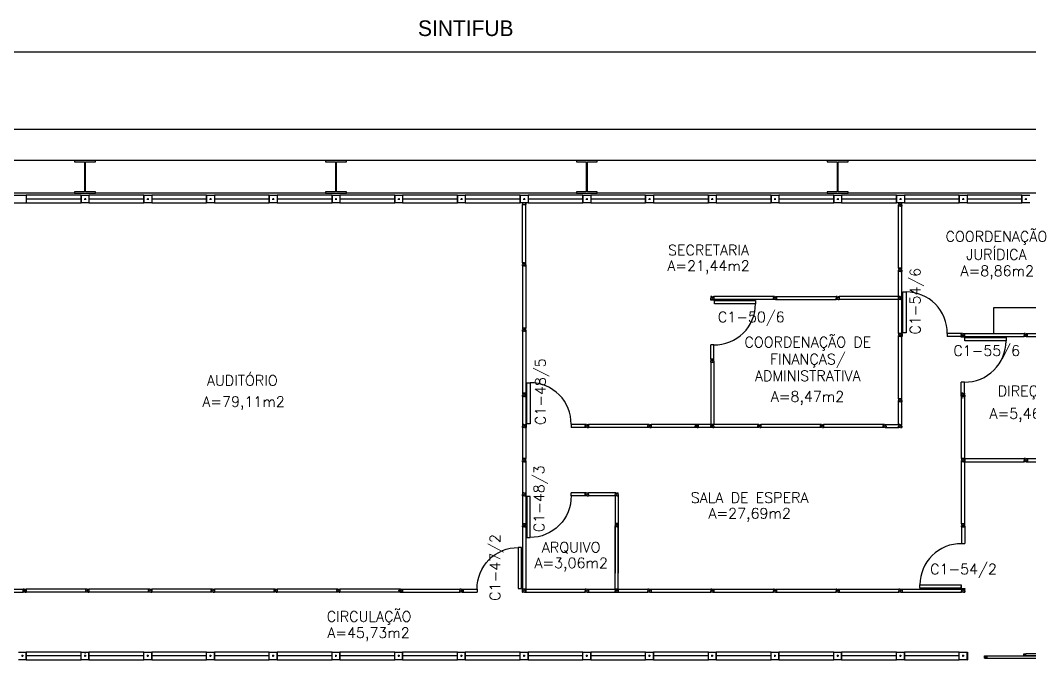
# Model space of a CAD drawing. Header units: centimetres. Extents: x -29 to 78, y -13 to 56.
# Drawn here: x 18.58 to 37.89, y 37.05 to 49.3 of the extents above; entities that cross this region are included whole.
import ezdxf
from ezdxf.enums import TextEntityAlignment as Align

# ---------------------------------------------------------------- set-up
doc = ezdxf.new("R2010")
doc.units = ezdxf.units.CM
doc.header["$LTSCALE"] = 0.01
doc.header["$MEASUREMENT"] = 0
doc.layers.get('0').update_dxf_attribs({"color": 1, "linetype": 'CONTINUOUS'})
for name, color, linetype in [('ALV', 2, 'CONTINUOUS'), ('AREA', 2, 'CONTINUOUS'), ('DIV', 2, 'CONTINUOUS'), ('ENDEREÇO', 2, 'CONTINUOUS'), ('ESQUA', 1, 'CONTINUOUS'), ('ESTRUTURA', 3, 'CONTINUOUS'), ('PORTA', 2, 'CONTINUOUS'), ('TEXTO', 2, 'CONTINUOUS')]:
    doc.layers.add(name, color=color, linetype=linetype)
doc.styles.add('UNB-100', font='simplex.shx', dxfattribs={"height": 0.2})

# ---------------------------------------------------------------- blocks, each defined once
blk = doc.blocks.new('VIGTA')
for p, q in [((0, 0.62), (4.4, 0.62)), ((0, 0), (4.4, 0))]:
    blk.add_line(p, q)
blk = doc.blocks.new('MTT')
at = {"color": 2}
for p, q in [((-0.008, 0.03), (-0.03, 0.03)), ((-0.03, 0.03), (-0.03, 0.006)), ((-0.0205, 0.006), (-0.03, 0.006)), ((-0.0205, -0.006), (-0.0205, 0.006)), ((-0.008, 0.03), (-0.008, 0.02)), ((-0.008, 0.02), (0.008, 0.02)), ((-0.0051, 0), (0.0051, 0)), ((0, -0.0051), (0, 0.0051)), ((0.008, 0.03), (0.03, 0.03)), ((0.008, 0.03), (0.008, 0.02)), ((0.0205, -0.006), (0.0205, 0.006)), ((0.0205, 0.006), (0.03, 0.006)), ((0.03, 0.006), (0.03, 0.03)), ((-0.0205, -0.006), (-0.03, -0.006)), ((-0.03, -0.03), (-0.03, -0.006)), ((-0.008, -0.03), (-0.03, -0.03)), ((-0.008, -0.02), (0.008, -0.02)), ((-0.008, -0.03), (-0.008, -0.02)), ((0.008, -0.03), (0.008, -0.02)), ((0.008, -0.03), (0.03, -0.03)), ((0.0205, -0.006), (0.03, -0.006)), ((0.03, -0.006), (0.03, -0.03))]:
    blk.add_line(p, q, dxfattribs=at)
blk = doc.blocks.new('DIV12')
for p, q in [((-0.0051, 0), (0.0051, 0)), ((0, -0.0051), (0, 0.0051)), ((0.03, 0.03), (1.17, 0.03)), ((0.03, 0.03), (0.03, -0.03)), ((0.03, 0.009), (0.03, 0.027)), ((1.17, 0.03), (1.17, -0.03)), ((1.1949, 0), (1.2051, 0)), ((1.2051, 0), (1.1949, 0)), ((1.2, -0.0051), (1.2, 0.0051)), ((0.03, -0.03), (0.03, -0.009)), ((0.03, -0.009), (0.03, -0.027)), ((0.03, -0.03), (1.17, -0.03))]:
    blk.add_line(p, q)
blk = doc.blocks.new('IMTT125')
for p, q in [((-0.03, -0.083), (-0.03, -0.105)), ((-0.03, -0.083), (-0.02, -0.083)), ((-0.03, -1.22), (-0.03, -0.105)), ((-0.03, -0.105), (0.03, -0.105)), ((-0.02, -0.083), (-0.02, -0.075)), ((0.02, -0.075), (-0.02, -0.075)), ((0, -0.0801), (0, -0.0699)), ((0.02, -0.083), (0.02, -0.075)), ((0.03, -0.083), (0.02, -0.083)), ((0.03, -0.083), (0.03, -0.105)), ((0.03, -1.22), (0.03, -0.105)), ((-0.03, -1.22), (0.03, -1.22)), ((-0.009, -1.22), (-0.027, -1.22)), ((0.0051, -1.25), (-0.0051, -1.25)), ((0, -1.2551), (0, -1.2449)), ((0.03, -1.22), (0.009, -1.22)), ((0.009, -1.22), (0.027, -1.22))]:
    blk.add_line(p, q)
blk = doc.blocks.new('DIV125')
for p, q in [((-0.03, 1.22), (0.03, 1.22)), ((-0.03, 0.03), (-0.03, 1.22)), ((0.0051, 1.25), (-0.0051, 1.25)), ((0, 1.2551), (0, 1.2449)), ((0, 1.2449), (0, 1.2551)), ((0.03, 0.03), (0.03, 1.22)), ((-0.03, 0.03), (0.03, 0.03)), ((-0.009, 0.03), (-0.027, 0.03)), ((0.0051, 0), (-0.0051, 0)), ((0, -0.0051), (0, 0.0051)), ((0.009, 0.03), (0.027, 0.03)), ((0.03, 0.03), (0.009, 0.03))]:
    blk.add_line(p, q)
blk = doc.blocks.new('PE12')
at = {"color": 2}
for p, q in [((0.05, 0.04), (0.05, 0.827)), ((0.05, 0.827), (0.113, 0.827)), ((0.113, 0.827), (0.113, 0.04)), ((-0.005, 0), (0.005, 0)), ((0.005, 0), (-0.005, 0)), ((0, -0.005), (0, 0.005)), ((0.03, 0.03), (0.03, -0.03)), ((0.04, 0.03), (0.03, 0.03)), ((0.04, 0.03), (0.04, -0.03)), ((0.113, 0.04), (0.05, 0.04)), ((1.17, 0.03), (0.9, 0.03)), ((0.9, 0.03), (0.9, -0.03)), ((1.17, 0.03), (1.17, -0.03)), ((1.17, 0.009), (1.17, 0.027)), ((1.205, 0), (1.195, 0)), ((1.2, -0.005), (1.2, 0.005)), ((0.04, -0.03), (0.03, -0.03)), ((1.17, -0.03), (0.9, -0.03)), ((1.17, -0.009), (1.17, -0.027)), ((1.17, -0.03), (1.17, -0.009))]:
    blk.add_line(p, q, dxfattribs=at)
at = {"color": 1}
blk.add_arc((0.113, 0.04), 0.787, 359.2996, 90, dxfattribs=at)
blk = doc.blocks.new('PE125')
at = {"color": 2}
for p, q in [((0, -0.005), (0, 0.005)), ((0, 0.005), (0, -0.005)), ((-0.03, -0.04), (-0.03, -0.03)), ((0.03, -0.03), (-0.03, -0.03)), ((0.03, -0.04), (-0.03, -0.04)), ((-0.006, -0.023), (-0.006, -0.029)), ((-0.005, 0), (0.005, 0)), ((-0.005, -0.023), (-0.005, -0.028)), ((0.005, -0.03), (-0.005, -0.03)), ((-0.004, -0.021), (0.004, -0.021)), ((-0.004, -0.022), (0.004, -0.022)), ((0.004, -0.029), (-0.004, -0.029)), ((0, -0.04), (0, -0.042)), ((0.031, -0.042), (0, -0.042)), ((0.005, -0.023), (0.005, -0.028)), ((0.006, -0.023), (0.006, -0.029)), ((0.035, -0.04), (0.009, -0.04)), ((0.03, -0.04), (0.03, -0.03)), ((0.038, -0.048), (0.038, -0.081)), ((0.04, -0.081), (0.038, -0.081)), ((0.04, -0.045), (0.04, -0.071)), ((0.04, -0.113), (0.04, -0.05)), ((0.04, -0.05), (0.827, -0.05)), ((0.827, -0.113), (0.04, -0.113)), ((0.827, -0.05), (0.827, -0.113)), ((0.03, -0.9), (-0.03, -0.9)), ((-0.03, -1.22), (-0.03, -0.9)), ((0.03, -1.22), (0.03, -0.9)), ((-0.03, -1.22), (-0.009, -1.22)), ((0.03, -1.22), (-0.03, -1.22)), ((-0.009, -1.22), (-0.027, -1.22)), ((-0.006, -1.228), (-0.006, -1.221)), ((0.005, -1.22), (-0.005, -1.22)), ((-0.005, -1.228), (-0.005, -1.222)), ((-0.005, -1.25), (0.005, -1.25)), ((0.004, -1.221), (-0.004, -1.221)), ((-0.004, -1.229), (0.004, -1.229)), ((-0.004, -1.23), (0.004, -1.23)), ((0, -1.255), (0, -1.245)), ((0.005, -1.228), (0.005, -1.222)), ((0.006, -1.228), (0.006, -1.221)), ((0.009, -1.22), (0.027, -1.22))]:
    blk.add_line(p, q, dxfattribs=at)
blk.add_circle((0.035, -0.045), 0.00461, dxfattribs=at)
for centre, radius, start, end in [((-0.004, -0.023), 0.002, 90, 180), ((-0.005, -0.029), 0.001, 180, 270), ((-0.004, -0.023), 0.001, 90, 180), ((-0.004, -0.028), 0.001, 180, 270), ((0.004, -0.023), 0.002, 0, 90), ((0.004, -0.023), 0.001, 360, 90), ((0.004, -0.028), 0.001, 270, 360), ((0.005, -0.029), 0.001, 270, 360), ((-0.005, -1.221), 0.001, 90, 180), ((-0.004, -1.228), 0.002, 180, 270), ((-0.004, -1.222), 0.001, 90, 180), ((-0.004, -1.228), 0.001, 180, 270), ((0.004, -1.222), 0.001, 0, 90), ((0.004, -1.228), 0.002, 270, 0), ((0.004, -1.228), 0.001, 270, 0), ((0.005, -1.221), 0.001, 0, 90)]:
    blk.add_arc(centre, radius, start, end, dxfattribs=at)
at = {"color": 1}
blk.add_arc((0.04, -0.113), 0.787, 269.2996, 0, dxfattribs=at)

msp = doc.modelspace()

# ---------------------------------------------------------------- linework, layer by layer
msp.add_line((-28.383, 47.208), (53.617, 47.208))
at = {"layer": 'ALV'}
for p, q in [((10.142, 45.948), (18.692, 45.948)), ((17.492, 45.798), (18.692, 45.798))]:
    msp.add_line(p, q, dxfattribs=at)
at = {"layer": 'DIV'}
for p, q in [((37.202, 43.798), (38.987, 43.798)), ((37.202, 43.298), (37.202, 43.798)), ((31.787, 42.748), (31.847, 42.748)), ((31.808, 42.748), (31.79, 42.748)), ((31.847, 42.748), (31.826, 42.748)), ((31.826, 42.748), (31.844, 42.748)), ((35.382, 41.558), (35.382, 41.988)), ((35.442, 41.558), (35.442, 41.988)), ((29.387, 41.558), (29.387, 41.498)), ((29.417, 41.523), (29.417, 41.534)), ((30.587, 41.558), (30.587, 41.498)), ((30.617, 41.523), (30.617, 41.534)), ((31.487, 41.558), (31.487, 41.498)), ((31.517, 41.523), (31.517, 41.534)), ((31.787, 41.558), (31.787, 41.498)), ((31.817, 41.523), (31.817, 41.534)), ((32.687, 41.558), (32.687, 41.498)), ((32.717, 41.523), (32.717, 41.534)), ((33.887, 41.558), (33.887, 41.498)), ((33.917, 41.523), (33.917, 41.534)), ((35.087, 41.558), (35.087, 41.498)), ((35.117, 41.523), (35.117, 41.534)), ((35.147, 41.558), (35.385, 41.558)), ((35.415, 41.523), (35.415, 41.534)), ((29.422, 41.528), (29.412, 41.528)), ((29.412, 41.528), (29.422, 41.528)), ((30.612, 41.528), (30.622, 41.528)), ((30.622, 41.528), (30.612, 41.528)), ((31.512, 41.528), (31.522, 41.528)), ((31.522, 41.528), (31.512, 41.528)), ((31.822, 41.528), (31.812, 41.528)), ((31.812, 41.528), (31.822, 41.528)), ((32.712, 41.528), (32.722, 41.528)), ((32.722, 41.528), (32.712, 41.528)), ((33.922, 41.528), (33.912, 41.528)), ((33.912, 41.528), (33.922, 41.528)), ((35.112, 41.528), (35.122, 41.528)), ((35.122, 41.528), (35.112, 41.528)), ((35.147, 41.498), (35.385, 41.498)), ((35.42, 41.528), (35.41, 41.528)), ((35.41, 41.528), (35.42, 41.528)), ((28.187, 40.248), (28.187, 40.188)), ((28.212, 40.218), (28.222, 40.218)), ((28.222, 40.218), (28.212, 40.218)), ((28.217, 40.213), (28.217, 40.224)), ((29.387, 40.188), (29.387, 40.248)), ((29.422, 40.218), (29.412, 40.218)), ((29.412, 40.218), (29.422, 40.218)), ((29.422, 40.218), (29.412, 40.218)), ((29.412, 40.218), (29.422, 40.218)), ((29.417, 40.224), (29.417, 40.213)), ((29.417, 40.224), (29.417, 40.213)), ((29.957, 40.248), (29.447, 40.248)), ((29.447, 40.188), (29.447, 40.248)), ((29.957, 40.188), (29.447, 40.188)), ((29.957, 40.188), (29.957, 39.663)), ((29.992, 40.218), (29.982, 40.218)), ((29.982, 40.218), (29.992, 40.218)), ((29.987, 40.213), (29.987, 40.224)), ((30.017, 40.188), (30.017, 39.663)), ((29.957, 39.663), (30.017, 39.663)), ((29.957, 39.663), (29.957, 39.653)), ((29.957, 39.653), (29.957, 39.593)), ((29.979, 39.653), (29.957, 39.653)), ((29.957, 39.653), (29.957, 39.629)), ((29.957, 39.653), (30.017, 39.653)), ((29.967, 39.629), (29.957, 39.629)), ((29.967, 39.617), (29.957, 39.617)), ((29.957, 39.593), (29.957, 39.617)), ((29.967, 39.617), (29.967, 39.629)), ((29.979, 39.653), (29.979, 39.643)), ((29.979, 39.643), (29.995, 39.643)), ((29.979, 39.603), (29.995, 39.603)), ((29.979, 39.593), (29.979, 39.603)), ((29.982, 39.623), (29.992, 39.623)), ((29.992, 39.623), (29.982, 39.623)), ((29.982, 39.623), (29.992, 39.623)), ((29.982, 39.623), (29.992, 39.623)), ((29.992, 39.623), (29.982, 39.623)), ((29.987, 39.618), (29.987, 39.629)), ((29.987, 39.618), (29.987, 39.629)), ((29.987, 39.618), (29.987, 39.629)), ((29.987, 39.618), (29.987, 39.629)), ((29.987, 39.629), (29.987, 39.618)), ((29.995, 39.653), (30.017, 39.653)), ((29.995, 39.653), (29.995, 39.643)), ((29.995, 39.593), (29.995, 39.603)), ((30.008, 39.617), (30.008, 39.629)), ((30.008, 39.629), (30.017, 39.629)), ((30.008, 39.617), (30.017, 39.617)), ((30.017, 39.663), (30.017, 39.653)), ((30.017, 39.629), (30.017, 39.653)), ((30.017, 39.653), (30.017, 39.593)), ((30.017, 39.632), (30.017, 39.65)), ((30.017, 39.617), (30.017, 39.593)), ((30.017, 39.593), (30.017, 39.614)), ((30.017, 39.614), (30.017, 39.596)), ((29.979, 39.593), (29.957, 39.593)), ((29.957, 39.593), (29.957, 38.708)), ((29.995, 39.593), (30.017, 39.593)), ((30.017, 39.593), (30.017, 38.708)), ((18.654, 38.403), (18.632, 38.403)), ((18.632, 38.379), (18.632, 38.403)), ((18.632, 38.403), (18.632, 38.343)), ((18.654, 38.403), (18.632, 38.403)), ((18.632, 38.379), (18.632, 38.403)), ((18.632, 38.382), (18.632, 38.4)), ((18.642, 38.379), (18.632, 38.379)), ((18.642, 38.379), (18.632, 38.379)), ((18.642, 38.367), (18.632, 38.367)), ((18.632, 38.367), (18.632, 38.343)), ((18.642, 38.367), (18.632, 38.367)), ((18.632, 38.367), (18.632, 38.343)), ((18.632, 38.343), (18.632, 38.364)), ((18.632, 38.364), (18.632, 38.346)), ((18.654, 38.343), (18.632, 38.343)), ((18.654, 38.343), (18.632, 38.343)), ((18.642, 38.367), (18.642, 38.379)), ((18.642, 38.367), (18.642, 38.379)), ((18.654, 38.403), (18.654, 38.393)), ((18.654, 38.403), (18.654, 38.393)), ((18.67, 38.393), (18.654, 38.393)), ((18.67, 38.393), (18.654, 38.393)), ((18.67, 38.353), (18.654, 38.353)), ((18.654, 38.343), (18.654, 38.353)), ((18.67, 38.353), (18.654, 38.353)), ((18.654, 38.343), (18.654, 38.353)), ((18.667, 38.373), (18.657, 38.373)), ((18.657, 38.373), (18.667, 38.373)), ((18.667, 38.373), (18.657, 38.373)), ((18.667, 38.373), (18.657, 38.373)), ((18.667, 38.373), (18.657, 38.373)), ((18.662, 38.368), (18.662, 38.379)), ((18.662, 38.368), (18.662, 38.379)), ((18.662, 38.368), (18.662, 38.379)), ((18.662, 38.368), (18.662, 38.379)), ((18.67, 38.403), (18.692, 38.403)), ((18.67, 38.403), (18.67, 38.393)), ((18.67, 38.403), (18.692, 38.403)), ((18.67, 38.403), (18.67, 38.393)), ((18.67, 38.343), (18.67, 38.353)), ((18.67, 38.343), (18.67, 38.353)), ((18.67, 38.343), (18.692, 38.343)), ((18.67, 38.343), (18.692, 38.343)), ((18.683, 38.379), (18.692, 38.379)), ((18.683, 38.367), (18.683, 38.379)), ((18.683, 38.379), (18.692, 38.379)), ((18.683, 38.367), (18.683, 38.379)), ((18.683, 38.367), (18.692, 38.367)), ((18.683, 38.367), (18.692, 38.367)), ((19.832, 38.403), (18.692, 38.403)), ((18.692, 38.403), (18.692, 38.343)), ((18.692, 38.403), (18.692, 38.379)), ((18.692, 38.403), (18.692, 38.379)), ((18.692, 38.343), (18.692, 38.367)), ((18.692, 38.343), (18.692, 38.367)), ((19.832, 38.343), (18.692, 38.343)), ((19.832, 38.379), (19.832, 38.403)), ((19.854, 38.403), (19.832, 38.403)), ((19.832, 38.403), (19.832, 38.343)), ((19.832, 38.379), (19.832, 38.403)), ((19.854, 38.403), (19.832, 38.403)), ((19.832, 38.382), (19.832, 38.4)), ((19.842, 38.379), (19.832, 38.379)), ((19.842, 38.379), (19.832, 38.379)), ((19.832, 38.367), (19.832, 38.343)), ((19.842, 38.367), (19.832, 38.367)), ((19.832, 38.367), (19.832, 38.343)), ((19.842, 38.367), (19.832, 38.367)), ((19.832, 38.364), (19.832, 38.346)), ((19.832, 38.343), (19.832, 38.364)), ((19.854, 38.343), (19.832, 38.343)), ((19.854, 38.343), (19.832, 38.343)), ((19.842, 38.367), (19.842, 38.379)), ((19.842, 38.367), (19.842, 38.379)), ((19.854, 38.403), (19.854, 38.393)), ((19.854, 38.403), (19.854, 38.393)), ((19.87, 38.393), (19.854, 38.393)), ((19.87, 38.393), (19.854, 38.393)), ((19.854, 38.343), (19.854, 38.353)), ((19.87, 38.353), (19.854, 38.353)), ((19.854, 38.343), (19.854, 38.353)), ((19.87, 38.353), (19.854, 38.353)), ((19.867, 38.373), (19.857, 38.373)), ((19.867, 38.373), (19.857, 38.373)), ((19.867, 38.373), (19.857, 38.373)), ((19.857, 38.373), (19.867, 38.373)), ((19.867, 38.373), (19.857, 38.373)), ((19.862, 38.368), (19.862, 38.379)), ((19.862, 38.368), (19.862, 38.379)), ((19.862, 38.368), (19.862, 38.379)), ((19.862, 38.368), (19.862, 38.379)), ((19.87, 38.403), (19.87, 38.393)), ((19.87, 38.403), (19.892, 38.403)), ((19.87, 38.403), (19.87, 38.393)), ((19.87, 38.403), (19.892, 38.403)), ((19.87, 38.343), (19.87, 38.353)), ((19.87, 38.343), (19.87, 38.353)), ((19.87, 38.343), (19.892, 38.343)), ((19.87, 38.343), (19.892, 38.343)), ((19.883, 38.367), (19.883, 38.379)), ((19.883, 38.379), (19.892, 38.379)), ((19.883, 38.367), (19.883, 38.379)), ((19.883, 38.379), (19.892, 38.379)), ((19.883, 38.367), (19.892, 38.367)), ((19.883, 38.367), (19.892, 38.367)), ((21.032, 38.403), (19.892, 38.403)), ((19.892, 38.403), (19.892, 38.343)), ((19.892, 38.403), (19.892, 38.379)), ((19.892, 38.403), (19.892, 38.379)), ((19.892, 38.403), (19.892, 38.343)), ((19.892, 38.343), (19.892, 38.367)), ((19.892, 38.343), (19.892, 38.367)), ((21.032, 38.343), (19.892, 38.343)), ((21.054, 38.403), (21.032, 38.403)), ((21.032, 38.379), (21.032, 38.403)), ((21.032, 38.403), (21.032, 38.343)), ((21.054, 38.403), (21.032, 38.403)), ((21.032, 38.379), (21.032, 38.403)), ((21.032, 38.382), (21.032, 38.4)), ((21.042, 38.379), (21.032, 38.379)), ((21.042, 38.379), (21.032, 38.379)), ((21.042, 38.367), (21.032, 38.367)), ((21.032, 38.367), (21.032, 38.343)), ((21.042, 38.367), (21.032, 38.367)), ((21.032, 38.367), (21.032, 38.343)), ((21.032, 38.343), (21.032, 38.364)), ((21.032, 38.364), (21.032, 38.346)), ((21.054, 38.343), (21.032, 38.343)), ((21.054, 38.343), (21.032, 38.343)), ((21.042, 38.367), (21.042, 38.379)), ((21.042, 38.367), (21.042, 38.379)), ((21.054, 38.403), (21.054, 38.393)), ((21.054, 38.403), (21.054, 38.393)), ((21.07, 38.393), (21.054, 38.393)), ((21.07, 38.393), (21.054, 38.393)), ((21.07, 38.353), (21.054, 38.353)), ((21.054, 38.343), (21.054, 38.353)), ((21.07, 38.353), (21.054, 38.353)), ((21.054, 38.343), (21.054, 38.353)), ((21.067, 38.373), (21.057, 38.373)), ((21.057, 38.373), (21.067, 38.373)), ((21.067, 38.373), (21.057, 38.373)), ((21.067, 38.373), (21.057, 38.373)), ((21.067, 38.373), (21.057, 38.373)), ((21.062, 38.368), (21.062, 38.379)), ((21.062, 38.368), (21.062, 38.379)), ((21.062, 38.368), (21.062, 38.379)), ((21.062, 38.368), (21.062, 38.379)), ((21.07, 38.403), (21.092, 38.403)), ((21.07, 38.403), (21.07, 38.393)), ((21.07, 38.403), (21.092, 38.403)), ((21.07, 38.403), (21.07, 38.393)), ((21.07, 38.343), (21.07, 38.353)), ((21.07, 38.343), (21.07, 38.353)), ((21.07, 38.343), (21.092, 38.343)), ((21.07, 38.343), (21.092, 38.343)), ((21.083, 38.379), (21.092, 38.379)), ((21.083, 38.367), (21.083, 38.379)), ((21.083, 38.379), (21.092, 38.379)), ((21.083, 38.367), (21.083, 38.379)), ((21.083, 38.367), (21.092, 38.367)), ((21.083, 38.367), (21.092, 38.367)), ((22.232, 38.403), (21.092, 38.403)), ((21.092, 38.403), (21.092, 38.343)), ((21.092, 38.403), (21.092, 38.379)), ((21.092, 38.403), (21.092, 38.379)), ((21.092, 38.343), (21.092, 38.367)), ((21.092, 38.343), (21.092, 38.367)), ((22.232, 38.343), (21.092, 38.343)), ((22.232, 38.403), (22.232, 38.343)), ((22.254, 38.403), (22.232, 38.403)), ((22.232, 38.379), (22.232, 38.403)), ((22.232, 38.382), (22.232, 38.4)), ((22.242, 38.379), (22.232, 38.379)), ((22.242, 38.367), (22.232, 38.367)), ((22.232, 38.367), (22.232, 38.343)), ((22.232, 38.343), (22.232, 38.364)), ((22.232, 38.364), (22.232, 38.346)), ((22.254, 38.343), (22.232, 38.343)), ((22.242, 38.367), (22.242, 38.379)), ((22.254, 38.403), (22.254, 38.393)), ((22.27, 38.393), (22.254, 38.393)), ((22.27, 38.353), (22.254, 38.353)), ((22.254, 38.343), (22.254, 38.353)), ((22.267, 38.373), (22.257, 38.373)), ((22.267, 38.373), (22.257, 38.373)), ((22.267, 38.373), (22.257, 38.373)), ((22.257, 38.373), (22.267, 38.373)), ((22.262, 38.368), (22.262, 38.379)), ((22.262, 38.368), (22.262, 38.379)), ((22.262, 38.368), (22.262, 38.379)), ((22.27, 38.403), (22.292, 38.403)), ((22.27, 38.403), (22.27, 38.393)), ((22.27, 38.343), (22.27, 38.353)), ((22.27, 38.343), (22.292, 38.343)), ((22.283, 38.379), (22.292, 38.379)), ((22.283, 38.367), (22.283, 38.379)), ((22.283, 38.367), (22.292, 38.367)), ((22.292, 38.403), (22.292, 38.379)), ((23.432, 38.403), (22.292, 38.403)), ((22.292, 38.403), (22.292, 38.343)), ((22.292, 38.343), (22.292, 38.367)), ((23.432, 38.343), (22.292, 38.343)), ((23.454, 38.403), (23.432, 38.403)), ((23.432, 38.379), (23.432, 38.403)), ((23.432, 38.403), (23.432, 38.343)), ((23.432, 38.382), (23.432, 38.4)), ((23.442, 38.379), (23.432, 38.379)), ((23.442, 38.367), (23.432, 38.367)), ((23.432, 38.367), (23.432, 38.343)), ((23.432, 38.343), (23.432, 38.364)), ((23.432, 38.364), (23.432, 38.346)), ((23.454, 38.343), (23.432, 38.343)), ((23.442, 38.367), (23.442, 38.379)), ((23.454, 38.403), (23.454, 38.393)), ((23.47, 38.393), (23.454, 38.393)), ((23.47, 38.353), (23.454, 38.353)), ((23.454, 38.343), (23.454, 38.353)), ((23.467, 38.373), (23.457, 38.373)), ((23.457, 38.373), (23.467, 38.373)), ((23.467, 38.373), (23.457, 38.373)), ((23.467, 38.373), (23.457, 38.373)), ((23.462, 38.368), (23.462, 38.379)), ((23.462, 38.368), (23.462, 38.379)), ((23.462, 38.368), (23.462, 38.379)), ((23.47, 38.403), (23.492, 38.403)), ((23.47, 38.403), (23.47, 38.393)), ((23.47, 38.343), (23.47, 38.353)), ((23.47, 38.343), (23.492, 38.343)), ((23.483, 38.379), (23.492, 38.379)), ((23.483, 38.367), (23.483, 38.379)), ((23.483, 38.367), (23.492, 38.367)), ((24.632, 38.403), (23.492, 38.403)), ((23.492, 38.403), (23.492, 38.343)), ((23.492, 38.403), (23.492, 38.379)), ((23.492, 38.343), (23.492, 38.367)), ((24.632, 38.343), (23.492, 38.343)), ((24.632, 38.403), (24.632, 38.343)), ((24.654, 38.403), (24.632, 38.403)), ((24.632, 38.379), (24.632, 38.403)), ((24.632, 38.382), (24.632, 38.4)), ((24.642, 38.379), (24.632, 38.379)), ((24.642, 38.367), (24.632, 38.367)), ((24.632, 38.367), (24.632, 38.343)), ((24.632, 38.343), (24.632, 38.364)), ((24.632, 38.364), (24.632, 38.346)), ((24.654, 38.343), (24.632, 38.343)), ((24.642, 38.367), (24.642, 38.379)), ((24.654, 38.403), (24.654, 38.393)), ((24.67, 38.393), (24.654, 38.393)), ((24.67, 38.353), (24.654, 38.353)), ((24.654, 38.343), (24.654, 38.353)), ((24.667, 38.373), (24.657, 38.373)), ((24.667, 38.373), (24.657, 38.373)), ((24.667, 38.373), (24.657, 38.373)), ((24.657, 38.373), (24.667, 38.373)), ((24.662, 38.368), (24.662, 38.379)), ((24.662, 38.368), (24.662, 38.379)), ((24.662, 38.368), (24.662, 38.379)), ((24.67, 38.403), (24.692, 38.403)), ((24.67, 38.403), (24.67, 38.393)), ((24.67, 38.343), (24.67, 38.353)), ((24.67, 38.343), (24.692, 38.343)), ((24.683, 38.379), (24.692, 38.379)), ((24.683, 38.367), (24.683, 38.379)), ((24.683, 38.367), (24.692, 38.367)), ((24.692, 38.403), (24.692, 38.379)), ((25.832, 38.403), (24.692, 38.403)), ((24.692, 38.403), (24.692, 38.343)), ((24.692, 38.343), (24.692, 38.367)), ((25.832, 38.343), (24.692, 38.343)), ((25.854, 38.403), (25.832, 38.403)), ((25.832, 38.379), (25.832, 38.403)), ((25.832, 38.403), (25.832, 38.343)), ((25.832, 38.382), (25.832, 38.4)), ((25.842, 38.379), (25.832, 38.379)), ((25.842, 38.367), (25.832, 38.367)), ((25.832, 38.367), (25.832, 38.343)), ((25.832, 38.343), (25.832, 38.364)), ((25.832, 38.364), (25.832, 38.346)), ((25.854, 38.343), (25.832, 38.343)), ((25.842, 38.367), (25.842, 38.379)), ((25.854, 38.403), (25.854, 38.393)), ((25.87, 38.393), (25.854, 38.393)), ((25.87, 38.353), (25.854, 38.353)), ((25.854, 38.343), (25.854, 38.353)), ((25.867, 38.373), (25.857, 38.373)), ((25.867, 38.373), (25.857, 38.373)), ((25.862, 38.368), (25.862, 38.379)), ((25.862, 38.368), (25.862, 38.379)), ((25.87, 38.403), (25.892, 38.403)), ((25.87, 38.403), (25.87, 38.393)), ((25.87, 38.343), (25.87, 38.353)), ((25.87, 38.343), (25.892, 38.343)), ((25.883, 38.379), (25.892, 38.379)), ((25.883, 38.367), (25.883, 38.379)), ((25.883, 38.367), (25.892, 38.367)), ((25.892, 38.403), (25.892, 38.343)), ((25.892, 38.403), (25.892, 38.379)), ((25.892, 38.382), (25.892, 38.4)), ((25.892, 38.343), (25.892, 38.367)), ((25.892, 38.343), (25.892, 38.364)), ((25.892, 38.364), (25.892, 38.346)), ((27.01, 38.403), (26.988, 38.403)), ((26.988, 38.379), (26.988, 38.403)), ((26.988, 38.403), (26.988, 38.343)), ((26.988, 38.382), (26.988, 38.4)), ((26.997, 38.379), (26.988, 38.379)), ((26.997, 38.367), (26.988, 38.367)), ((26.988, 38.367), (26.988, 38.343)), ((26.988, 38.343), (26.988, 38.364)), ((26.988, 38.364), (26.988, 38.346)), ((27.01, 38.343), (26.988, 38.343)), ((26.997, 38.367), (26.997, 38.379)), ((27.01, 38.403), (27.01, 38.393)), ((27.026, 38.393), (27.01, 38.393)), ((27.026, 38.353), (27.01, 38.353)), ((27.01, 38.343), (27.01, 38.353)), ((27.023, 38.373), (27.013, 38.373)), ((27.023, 38.373), (27.013, 38.373)), ((27.018, 38.368), (27.018, 38.379)), ((27.018, 38.368), (27.018, 38.379)), ((27.026, 38.403), (27.048, 38.403)), ((27.026, 38.403), (27.026, 38.393)), ((27.026, 38.343), (27.026, 38.353)), ((27.026, 38.343), (27.048, 38.343)), ((27.038, 38.379), (27.048, 38.379)), ((27.038, 38.367), (27.038, 38.379)), ((27.038, 38.367), (27.048, 38.367)), ((27.048, 38.403), (27.048, 38.343)), ((27.048, 38.403), (27.048, 38.379)), ((27.048, 38.382), (27.048, 38.4)), ((27.048, 38.343), (27.048, 38.367)), ((27.048, 38.343), (27.048, 38.364)), ((27.048, 38.364), (27.048, 38.346)), ((28.209, 38.403), (28.187, 38.403)), ((28.187, 38.403), (28.187, 38.379)), ((28.187, 38.403), (28.187, 38.343)), ((28.197, 38.379), (28.187, 38.379)), ((28.197, 38.367), (28.187, 38.367)), ((28.187, 38.343), (28.187, 38.367)), ((28.209, 38.343), (28.187, 38.343)), ((28.197, 38.367), (28.197, 38.379)), ((28.209, 38.403), (28.209, 38.393)), ((28.209, 38.393), (28.225, 38.393)), ((28.209, 38.353), (28.225, 38.353)), ((28.209, 38.343), (28.209, 38.353)), ((28.212, 38.373), (28.222, 38.373)), ((28.212, 38.373), (28.222, 38.373)), ((28.212, 38.373), (28.222, 38.373)), ((28.222, 38.373), (28.212, 38.373)), ((28.217, 38.368), (28.217, 38.379)), ((28.217, 38.368), (28.217, 38.379)), ((28.217, 38.368), (28.217, 38.379)), ((28.225, 38.403), (28.247, 38.403)), ((28.225, 38.403), (28.225, 38.393)), ((28.225, 38.343), (28.225, 38.353)), ((28.225, 38.343), (28.247, 38.343)), ((28.238, 38.367), (28.238, 38.379)), ((28.238, 38.379), (28.247, 38.379)), ((28.238, 38.367), (28.247, 38.367)), ((28.247, 38.403), (29.387, 38.403)), ((28.247, 38.403), (28.247, 38.343)), ((28.247, 38.379), (28.247, 38.403)), ((28.247, 38.382), (28.247, 38.4)), ((28.247, 38.367), (28.247, 38.343)), ((28.247, 38.343), (28.247, 38.364)), ((28.247, 38.364), (28.247, 38.346)), ((28.247, 38.343), (29.387, 38.343)), ((29.387, 38.403), (29.387, 38.343)), ((29.409, 38.403), (29.387, 38.403)), ((29.387, 38.403), (29.387, 38.379)), ((29.397, 38.379), (29.387, 38.379)), ((29.397, 38.367), (29.387, 38.367)), ((29.387, 38.343), (29.387, 38.367)), ((29.409, 38.343), (29.387, 38.343)), ((29.397, 38.367), (29.397, 38.379)), ((29.409, 38.403), (29.409, 38.393)), ((29.409, 38.393), (29.425, 38.393)), ((29.409, 38.353), (29.425, 38.353)), ((29.409, 38.343), (29.409, 38.353)), ((29.412, 38.373), (29.422, 38.373)), ((29.422, 38.373), (29.412, 38.373)), ((29.412, 38.373), (29.422, 38.373)), ((29.412, 38.373), (29.422, 38.373)), ((29.417, 38.368), (29.417, 38.379)), ((29.417, 38.368), (29.417, 38.379)), ((29.417, 38.368), (29.417, 38.379)), ((29.425, 38.403), (29.447, 38.403)), ((29.425, 38.403), (29.425, 38.393)), ((29.425, 38.343), (29.425, 38.353)), ((29.425, 38.343), (29.447, 38.343)), ((29.438, 38.367), (29.438, 38.379)), ((29.438, 38.379), (29.447, 38.379)), ((29.438, 38.367), (29.447, 38.367)), ((29.447, 38.403), (30.587, 38.403)), ((29.447, 38.403), (29.447, 38.343)), ((29.447, 38.379), (29.447, 38.403)), ((29.447, 38.382), (29.447, 38.4)), ((29.447, 38.367), (29.447, 38.343)), ((29.447, 38.343), (29.447, 38.364)), ((29.447, 38.364), (29.447, 38.346)), ((29.447, 38.343), (30.587, 38.343)), ((29.957, 38.403), (30.017, 38.403)), ((29.957, 38.403), (29.957, 38.379)), ((29.979, 38.403), (29.957, 38.403)), ((29.957, 38.403), (29.957, 38.343)), ((29.967, 38.379), (29.957, 38.379)), ((29.957, 38.343), (29.957, 38.367)), ((29.967, 38.367), (29.957, 38.367)), ((29.979, 38.343), (29.957, 38.343)), ((29.967, 38.367), (29.967, 38.379)), ((29.979, 38.403), (29.979, 38.393)), ((29.979, 38.393), (29.995, 38.393)), ((29.979, 38.343), (29.979, 38.353)), ((29.979, 38.353), (29.995, 38.353)), ((29.992, 38.373), (29.982, 38.373)), ((29.982, 38.373), (29.992, 38.373)), ((29.982, 38.373), (29.992, 38.373)), ((29.992, 38.373), (29.982, 38.373)), ((29.982, 38.373), (29.992, 38.373)), ((29.987, 38.379), (29.987, 38.368)), ((29.987, 38.368), (29.987, 38.379)), ((29.987, 38.368), (29.987, 38.379)), ((29.987, 38.368), (29.987, 38.379)), ((29.987, 38.368), (29.987, 38.379)), ((29.995, 38.403), (29.995, 38.393)), ((29.995, 38.403), (30.017, 38.403)), ((29.995, 38.343), (29.995, 38.353)), ((29.995, 38.343), (30.017, 38.343)), ((30.008, 38.379), (30.017, 38.379)), ((30.008, 38.367), (30.008, 38.379)), ((30.008, 38.367), (30.017, 38.367)), ((30.017, 38.403), (30.017, 38.343)), ((30.017, 38.379), (30.017, 38.403)), ((30.017, 38.382), (30.017, 38.4)), ((30.017, 38.367), (30.017, 38.343)), ((30.017, 38.364), (30.017, 38.346)), ((30.017, 38.343), (30.017, 38.364)), ((30.609, 38.403), (30.587, 38.403)), ((30.587, 38.403), (30.587, 38.379)), ((30.587, 38.403), (30.587, 38.343)), ((30.597, 38.379), (30.587, 38.379)), ((30.597, 38.367), (30.587, 38.367)), ((30.587, 38.343), (30.587, 38.367)), ((30.609, 38.343), (30.587, 38.343)), ((30.597, 38.367), (30.597, 38.379)), ((30.609, 38.403), (30.609, 38.393)), ((30.609, 38.393), (30.625, 38.393)), ((30.609, 38.353), (30.625, 38.353)), ((30.609, 38.343), (30.609, 38.353)), ((30.612, 38.373), (30.622, 38.373)), ((30.612, 38.373), (30.622, 38.373)), ((30.612, 38.373), (30.622, 38.373)), ((30.622, 38.373), (30.612, 38.373)), ((30.617, 38.368), (30.617, 38.379)), ((30.617, 38.368), (30.617, 38.379)), ((30.617, 38.368), (30.617, 38.379)), ((30.625, 38.403), (30.647, 38.403)), ((30.625, 38.403), (30.625, 38.393)), ((30.625, 38.343), (30.625, 38.353)), ((30.625, 38.343), (30.647, 38.343)), ((30.638, 38.367), (30.638, 38.379)), ((30.638, 38.379), (30.647, 38.379)), ((30.638, 38.367), (30.647, 38.367)), ((30.647, 38.403), (31.787, 38.403)), ((30.647, 38.403), (30.647, 38.343)), ((30.647, 38.379), (30.647, 38.403)), ((30.647, 38.382), (30.647, 38.4)), ((30.647, 38.367), (30.647, 38.343)), ((30.647, 38.343), (30.647, 38.364)), ((30.647, 38.364), (30.647, 38.346)), ((30.647, 38.343), (31.787, 38.343)), ((31.787, 38.403), (31.787, 38.343)), ((31.809, 38.403), (31.787, 38.403)), ((31.787, 38.403), (31.787, 38.379)), ((31.787, 38.403), (31.847, 38.403)), ((31.797, 38.379), (31.787, 38.379)), ((31.797, 38.367), (31.787, 38.367)), ((31.787, 38.343), (31.787, 38.367)), ((31.809, 38.343), (31.787, 38.343)), ((31.797, 38.367), (31.797, 38.379)), ((31.809, 38.403), (31.809, 38.393)), ((31.809, 38.393), (31.825, 38.393)), ((31.809, 38.353), (31.825, 38.353)), ((31.809, 38.343), (31.809, 38.353)), ((31.812, 38.373), (31.822, 38.373)), ((31.822, 38.373), (31.812, 38.373)), ((31.812, 38.373), (31.822, 38.373)), ((31.812, 38.373), (31.822, 38.373)), ((31.822, 38.373), (31.812, 38.373)), ((31.817, 38.368), (31.817, 38.379)), ((31.817, 38.368), (31.817, 38.379)), ((31.817, 38.368), (31.817, 38.379)), ((31.817, 38.368), (31.817, 38.379)), ((31.817, 38.379), (31.817, 38.368)), ((31.825, 38.403), (31.847, 38.403)), ((31.825, 38.403), (31.825, 38.393)), ((31.825, 38.343), (31.825, 38.353)), ((31.825, 38.343), (31.847, 38.343)), ((31.838, 38.367), (31.838, 38.379)), ((31.838, 38.379), (31.847, 38.379)), ((31.838, 38.367), (31.847, 38.367)), ((31.847, 38.379), (31.847, 38.403)), ((31.847, 38.403), (32.987, 38.403)), ((31.847, 38.403), (31.847, 38.343)), ((31.847, 38.382), (31.847, 38.4)), ((31.847, 38.367), (31.847, 38.343)), ((31.847, 38.343), (31.847, 38.364)), ((31.847, 38.364), (31.847, 38.346)), ((31.847, 38.343), (32.987, 38.343)), ((32.987, 38.403), (32.987, 38.343)), ((33.012, 38.373), (33.022, 38.373)), ((33.022, 38.373), (33.012, 38.373)), ((33.012, 38.373), (33.022, 38.373)), ((33.017, 38.368), (33.017, 38.379)), ((33.017, 38.368), (33.017, 38.379)), ((33.047, 38.403), (33.047, 38.343)), ((33.047, 38.382), (33.047, 38.4)), ((33.047, 38.343), (33.047, 38.364)), ((33.047, 38.364), (33.047, 38.346))]:
    msp.add_line(p, q, dxfattribs=at)
at = {"layer": 'ESQUA'}
for p, q in [((19.742, 45.948), (18.692, 45.948)), ((18.692, 45.948), (18.692, 45.798)), ((19.742, 45.873), (18.692, 45.873)), ((18.692, 45.798), (19.742, 45.798)), ((19.742, 45.798), (19.742, 45.948)), ((19.742, 45.948), (19.892, 45.948)), ((19.742, 45.948), (19.742, 45.798)), ((19.892, 45.798), (19.742, 45.798)), ((19.799, 45.873), (19.836, 45.873)), ((19.817, 45.892), (19.817, 45.855)), ((20.942, 45.948), (19.892, 45.948)), ((19.892, 45.948), (19.892, 45.798)), ((19.892, 45.948), (19.892, 45.798)), ((20.942, 45.873), (19.892, 45.873)), ((19.892, 45.798), (20.942, 45.798)), ((20.942, 45.798), (20.942, 45.948)), ((20.942, 45.948), (21.092, 45.948)), ((20.942, 45.948), (20.942, 45.798)), ((21.092, 45.798), (20.942, 45.798)), ((20.999, 45.873), (21.036, 45.873)), ((21.017, 45.892), (21.017, 45.855)), ((21.092, 45.948), (21.092, 45.798)), ((22.142, 45.948), (21.092, 45.948)), ((21.092, 45.948), (21.092, 45.798)), ((22.142, 45.873), (21.092, 45.873)), ((21.092, 45.798), (22.142, 45.798)), ((22.142, 45.948), (22.292, 45.948)), ((22.142, 45.948), (22.142, 45.798)), ((22.142, 45.798), (22.142, 45.948)), ((22.292, 45.798), (22.142, 45.798)), ((22.199, 45.873), (22.236, 45.873)), ((22.217, 45.892), (22.217, 45.855)), ((23.342, 45.948), (22.292, 45.948)), ((22.292, 45.948), (22.292, 45.798)), ((22.292, 45.948), (22.292, 45.798)), ((23.342, 45.873), (22.292, 45.873)), ((22.292, 45.798), (23.342, 45.798)), ((23.342, 45.798), (23.342, 45.948)), ((23.342, 45.948), (23.492, 45.948)), ((23.342, 45.948), (23.342, 45.798)), ((23.492, 45.798), (23.342, 45.798)), ((23.399, 45.873), (23.436, 45.873)), ((23.417, 45.892), (23.417, 45.855)), ((23.492, 45.948), (23.492, 45.798)), ((24.542, 45.948), (23.492, 45.948)), ((23.492, 45.948), (23.492, 45.798)), ((24.542, 45.873), (23.492, 45.873)), ((23.492, 45.798), (24.542, 45.798)), ((24.542, 45.948), (24.692, 45.948)), ((24.542, 45.948), (24.542, 45.798)), ((24.542, 45.798), (24.542, 45.948)), ((24.692, 45.798), (24.542, 45.798)), ((24.599, 45.873), (24.636, 45.873)), ((24.617, 45.892), (24.617, 45.855)), ((25.742, 45.948), (24.692, 45.948)), ((24.692, 45.948), (24.692, 45.798)), ((24.692, 45.948), (24.692, 45.798)), ((25.742, 45.873), (24.692, 45.873)), ((24.692, 45.798), (25.742, 45.798)), ((25.742, 45.798), (25.742, 45.948)), ((25.742, 45.948), (25.892, 45.948)), ((25.742, 45.948), (25.742, 45.798)), ((25.892, 45.798), (25.742, 45.798)), ((25.799, 45.873), (25.836, 45.873)), ((25.817, 45.892), (25.817, 45.855)), ((25.892, 45.948), (25.892, 45.798)), ((26.942, 45.948), (25.892, 45.948)), ((25.892, 45.948), (25.892, 45.798)), ((26.942, 45.873), (25.892, 45.873)), ((25.892, 45.798), (26.942, 45.798)), ((26.942, 45.948), (27.092, 45.948)), ((26.942, 45.948), (26.942, 45.798)), ((26.942, 45.798), (26.942, 45.948)), ((27.092, 45.798), (26.942, 45.798)), ((26.999, 45.873), (27.036, 45.873)), ((27.017, 45.892), (27.017, 45.855)), ((27.092, 45.948), (27.092, 45.798)), ((28.142, 45.948), (27.092, 45.948)), ((27.092, 45.948), (27.092, 45.798)), ((28.142, 45.873), (27.092, 45.873)), ((27.092, 45.798), (28.142, 45.798)), ((28.142, 45.798), (28.142, 45.948)), ((28.142, 45.948), (28.292, 45.948)), ((28.142, 45.948), (28.142, 45.798)), ((28.292, 45.798), (28.142, 45.798)), ((28.199, 45.873), (28.236, 45.873)), ((28.217, 45.892), (28.217, 45.855)), ((29.342, 45.948), (28.292, 45.948)), ((28.292, 45.948), (28.292, 45.798)), ((28.292, 45.948), (28.292, 45.798)), ((29.342, 45.873), (28.292, 45.873)), ((28.292, 45.798), (29.342, 45.798)), ((29.342, 45.798), (29.342, 45.948)), ((29.342, 45.948), (29.492, 45.948)), ((29.342, 45.948), (29.342, 45.798)), ((29.492, 45.798), (29.342, 45.798)), ((29.399, 45.873), (29.436, 45.873)), ((29.417, 45.892), (29.417, 45.855)), ((29.492, 45.948), (29.492, 45.798)), ((30.542, 45.948), (29.492, 45.948)), ((29.492, 45.948), (29.492, 45.798)), ((30.542, 45.873), (29.492, 45.873)), ((29.492, 45.798), (30.542, 45.798)), ((30.542, 45.798), (30.542, 45.948)), ((30.542, 45.948), (30.692, 45.948)), ((30.542, 45.948), (30.542, 45.798)), ((30.692, 45.798), (30.542, 45.798)), ((30.599, 45.873), (30.636, 45.873)), ((30.617, 45.892), (30.617, 45.855)), ((31.742, 45.948), (30.692, 45.948)), ((30.692, 45.948), (30.692, 45.798)), ((30.692, 45.948), (30.692, 45.798)), ((31.742, 45.873), (30.692, 45.873)), ((30.692, 45.798), (31.742, 45.798)), ((31.742, 45.798), (31.742, 45.948)), ((31.742, 45.948), (31.892, 45.948)), ((31.742, 45.948), (31.742, 45.798)), ((31.892, 45.798), (31.742, 45.798)), ((31.799, 45.873), (31.836, 45.873)), ((31.817, 45.892), (31.817, 45.855)), ((31.892, 45.948), (31.892, 45.798)), ((32.942, 45.948), (31.892, 45.948)), ((31.892, 45.948), (31.892, 45.798)), ((32.942, 45.873), (31.892, 45.873)), ((31.892, 45.798), (32.942, 45.798)), ((32.942, 45.798), (32.942, 45.948)), ((32.942, 45.948), (33.092, 45.948)), ((32.942, 45.948), (32.942, 45.798)), ((33.092, 45.798), (32.942, 45.798)), ((32.999, 45.873), (33.036, 45.873)), ((33.017, 45.892), (33.017, 45.855)), ((33.092, 45.948), (33.092, 45.798)), ((34.142, 45.948), (33.092, 45.948)), ((33.092, 45.948), (33.092, 45.798)), ((34.142, 45.873), (33.092, 45.873)), ((33.092, 45.798), (34.142, 45.798)), ((34.142, 45.948), (34.292, 45.948)), ((34.142, 45.948), (34.142, 45.798)), ((34.142, 45.798), (34.142, 45.948)), ((34.292, 45.798), (34.142, 45.798)), ((34.199, 45.873), (34.236, 45.873)), ((34.217, 45.892), (34.217, 45.855)), ((35.342, 45.948), (34.292, 45.948)), ((34.292, 45.948), (34.292, 45.798)), ((34.292, 45.948), (34.292, 45.798)), ((35.342, 45.873), (34.292, 45.873)), ((34.292, 45.798), (35.342, 45.798)), ((35.342, 45.798), (35.342, 45.948)), ((35.342, 45.948), (35.492, 45.948)), ((35.342, 45.948), (35.342, 45.798)), ((35.492, 45.798), (35.342, 45.798)), ((35.399, 45.873), (35.436, 45.873)), ((35.417, 45.892), (35.417, 45.855)), ((36.542, 45.948), (35.492, 45.948)), ((35.492, 45.948), (35.492, 45.798)), ((35.492, 45.948), (35.492, 45.798)), ((36.542, 45.873), (35.492, 45.873)), ((35.492, 45.798), (36.542, 45.798)), ((36.542, 45.798), (36.542, 45.948)), ((36.542, 45.948), (36.692, 45.948)), ((36.542, 45.948), (36.542, 45.798)), ((36.692, 45.798), (36.542, 45.798)), ((36.599, 45.873), (36.636, 45.873)), ((36.617, 45.892), (36.617, 45.855)), ((37.742, 45.948), (36.692, 45.948)), ((36.692, 45.948), (36.692, 45.798)), ((36.692, 45.948), (36.692, 45.798)), ((37.742, 45.873), (36.692, 45.873)), ((36.692, 45.798), (37.742, 45.798)), ((37.742, 45.798), (37.742, 45.948)), ((37.742, 45.948), (37.892, 45.948)), ((37.742, 45.948), (37.742, 45.798)), ((37.892, 45.798), (37.742, 45.798)), ((37.799, 45.873), (37.836, 45.873)), ((37.817, 45.892), (37.817, 45.855)), ((18.542, 37.198), (18.692, 37.198)), ((18.636, 37.123), (18.599, 37.123)), ((18.617, 37.105), (18.617, 37.142)), ((18.692, 37.048), (18.692, 37.198)), ((19.742, 37.198), (18.692, 37.198)), ((18.692, 37.198), (18.692, 37.048)), ((19.742, 37.123), (18.692, 37.123)), ((19.742, 37.198), (19.892, 37.198)), ((19.742, 37.048), (19.742, 37.198)), ((19.742, 37.048), (19.742, 37.198)), ((19.836, 37.123), (19.799, 37.123)), ((19.812, 37.181), (19.823, 37.181)), ((19.817, 37.186), (19.817, 37.176)), ((19.817, 37.176), (19.817, 37.186)), ((19.817, 37.105), (19.817, 37.142)), ((20.942, 37.198), (19.892, 37.198)), ((19.892, 37.198), (19.892, 37.048)), ((19.892, 37.048), (19.892, 37.198)), ((20.942, 37.123), (19.892, 37.123)), ((20.942, 37.048), (20.942, 37.198)), ((20.942, 37.198), (21.092, 37.198)), ((20.942, 37.048), (20.942, 37.198)), ((21.036, 37.123), (20.999, 37.123)), ((21.017, 37.105), (21.017, 37.142)), ((21.092, 37.048), (21.092, 37.198)), ((22.142, 37.198), (21.092, 37.198)), ((21.092, 37.198), (21.092, 37.048)), ((22.142, 37.123), (21.092, 37.123)), ((22.142, 37.198), (22.292, 37.198)), ((22.142, 37.048), (22.142, 37.198)), ((22.142, 37.048), (22.142, 37.198)), ((22.236, 37.123), (22.199, 37.123)), ((22.217, 37.105), (22.217, 37.142)), ((23.342, 37.198), (22.292, 37.198)), ((22.292, 37.198), (22.292, 37.048)), ((22.292, 37.048), (22.292, 37.198)), ((23.342, 37.123), (22.292, 37.123)), ((23.342, 37.048), (23.342, 37.198)), ((23.342, 37.198), (23.492, 37.198)), ((23.342, 37.048), (23.342, 37.198)), ((23.436, 37.123), (23.399, 37.123)), ((23.417, 37.105), (23.417, 37.142)), ((23.492, 37.048), (23.492, 37.198)), ((24.542, 37.198), (23.492, 37.198)), ((23.492, 37.198), (23.492, 37.048)), ((24.542, 37.123), (23.492, 37.123)), ((24.542, 37.198), (24.692, 37.198)), ((24.542, 37.048), (24.542, 37.198)), ((24.542, 37.048), (24.542, 37.198)), ((24.636, 37.123), (24.599, 37.123)), ((24.617, 37.105), (24.617, 37.142)), ((25.742, 37.198), (24.692, 37.198)), ((24.692, 37.198), (24.692, 37.048)), ((24.692, 37.048), (24.692, 37.198)), ((25.742, 37.123), (24.692, 37.123)), ((25.742, 37.048), (25.742, 37.198)), ((25.742, 37.198), (25.892, 37.198)), ((25.742, 37.048), (25.742, 37.198)), ((25.836, 37.123), (25.799, 37.123)), ((25.817, 37.105), (25.817, 37.142)), ((25.892, 37.048), (25.892, 37.198)), ((26.942, 37.198), (25.892, 37.198)), ((25.892, 37.198), (25.892, 37.048)), ((26.942, 37.123), (25.892, 37.123)), ((26.942, 37.198), (27.092, 37.198)), ((26.942, 37.048), (26.942, 37.198)), ((26.942, 37.048), (26.942, 37.198)), ((27.036, 37.123), (26.999, 37.123)), ((27.017, 37.105), (27.017, 37.142)), ((27.092, 37.048), (27.092, 37.198)), ((28.142, 37.198), (27.092, 37.198)), ((27.092, 37.198), (27.092, 37.048)), ((28.142, 37.123), (27.092, 37.123)), ((28.142, 37.048), (28.142, 37.198)), ((28.142, 37.198), (28.292, 37.198)), ((28.142, 37.048), (28.142, 37.198)), ((28.236, 37.123), (28.199, 37.123)), ((28.217, 37.105), (28.217, 37.142)), ((29.342, 37.198), (28.292, 37.198)), ((28.292, 37.198), (28.292, 37.048)), ((28.292, 37.048), (28.292, 37.198)), ((29.342, 37.123), (28.292, 37.123)), ((29.342, 37.048), (29.342, 37.198)), ((29.342, 37.198), (29.492, 37.198)), ((29.342, 37.048), (29.342, 37.198)), ((29.436, 37.123), (29.399, 37.123)), ((29.417, 37.105), (29.417, 37.142)), ((29.492, 37.048), (29.492, 37.198)), ((30.542, 37.198), (29.492, 37.198)), ((29.492, 37.198), (29.492, 37.048)), ((30.542, 37.123), (29.492, 37.123)), ((30.542, 37.048), (30.542, 37.198)), ((30.542, 37.198), (30.692, 37.198)), ((30.542, 37.048), (30.542, 37.198)), ((30.636, 37.123), (30.599, 37.123)), ((30.617, 37.105), (30.617, 37.142)), ((31.742, 37.198), (30.692, 37.198)), ((30.692, 37.198), (30.692, 37.048)), ((30.692, 37.048), (30.692, 37.198)), ((31.742, 37.123), (30.692, 37.123)), ((31.742, 37.048), (31.742, 37.198)), ((31.742, 37.198), (31.892, 37.198)), ((31.742, 37.048), (31.742, 37.198)), ((31.836, 37.123), (31.799, 37.123)), ((31.817, 37.105), (31.817, 37.142)), ((31.892, 37.048), (31.892, 37.198)), ((32.942, 37.198), (31.892, 37.198)), ((31.892, 37.198), (31.892, 37.048)), ((32.942, 37.123), (31.892, 37.123)), ((32.942, 37.048), (32.942, 37.198)), ((32.942, 37.198), (33.092, 37.198)), ((32.942, 37.048), (32.942, 37.198)), ((33.036, 37.123), (32.999, 37.123)), ((33.017, 37.105), (33.017, 37.142)), ((33.092, 37.048), (33.092, 37.198)), ((34.142, 37.198), (33.092, 37.198)), ((33.092, 37.198), (33.092, 37.048)), ((34.142, 37.123), (33.092, 37.123)), ((34.142, 37.198), (34.292, 37.198)), ((34.142, 37.048), (34.142, 37.198)), ((34.142, 37.048), (34.142, 37.198)), ((34.236, 37.123), (34.199, 37.123)), ((34.217, 37.105), (34.217, 37.142)), ((35.342, 37.198), (34.292, 37.198)), ((34.292, 37.198), (34.292, 37.048)), ((34.292, 37.048), (34.292, 37.198)), ((35.342, 37.123), (34.292, 37.123)), ((35.342, 37.048), (35.342, 37.198)), ((35.342, 37.198), (35.492, 37.198)), ((35.342, 37.048), (35.342, 37.198)), ((35.436, 37.123), (35.399, 37.123)), ((35.417, 37.105), (35.417, 37.142)), ((36.542, 37.198), (35.492, 37.198)), ((35.492, 37.198), (35.492, 37.048)), ((35.492, 37.048), (35.492, 37.198)), ((36.542, 37.123), (35.492, 37.123)), ((36.542, 37.048), (36.542, 37.198)), ((36.542, 37.198), (36.692, 37.198)), ((36.542, 37.048), (36.542, 37.198)), ((36.636, 37.123), (36.599, 37.123)), ((36.617, 37.105), (36.617, 37.142)), ((36.692, 37.198), (36.692, 37.048)), ((36.692, 37.048), (36.692, 37.198)), ((18.692, 37.048), (18.542, 37.048)), ((18.692, 37.048), (19.742, 37.048)), ((19.892, 37.048), (19.742, 37.048)), ((19.892, 37.048), (20.942, 37.048)), ((21.092, 37.048), (20.942, 37.048)), ((21.092, 37.048), (22.142, 37.048)), ((22.292, 37.048), (22.142, 37.048)), ((22.292, 37.048), (23.342, 37.048)), ((23.492, 37.048), (23.342, 37.048)), ((23.492, 37.048), (24.542, 37.048)), ((24.692, 37.048), (24.542, 37.048)), ((24.692, 37.048), (25.742, 37.048)), ((25.892, 37.048), (25.742, 37.048)), ((25.892, 37.048), (26.942, 37.048)), ((27.092, 37.048), (26.942, 37.048)), ((27.092, 37.048), (28.142, 37.048)), ((28.292, 37.048), (28.142, 37.048)), ((28.292, 37.048), (29.342, 37.048)), ((29.492, 37.048), (29.342, 37.048)), ((29.492, 37.048), (30.542, 37.048)), ((30.692, 37.048), (30.542, 37.048)), ((30.692, 37.048), (31.742, 37.048)), ((31.892, 37.048), (31.742, 37.048)), ((31.892, 37.048), (32.942, 37.048)), ((33.092, 37.048), (32.942, 37.048)), ((33.092, 37.048), (34.142, 37.048)), ((34.292, 37.048), (34.142, 37.048)), ((34.292, 37.048), (35.342, 37.048)), ((35.492, 37.048), (35.342, 37.048)), ((35.492, 37.048), (36.542, 37.048)), ((36.692, 37.048), (36.542, 37.048))]:
    msp.add_line(p, q, dxfattribs=at)
at = {"layer": 'ESTRUTURA'}
for points in [[(19.617, 46.008), (19.617, 45.988), (20.017, 45.988), (20.017, 46.008), (19.827, 46.008), (19.827, 46.588), (20.017, 46.588), (20.017, 46.608), (19.617, 46.608), (19.617, 46.588), (19.807, 46.588), (19.807, 46.008)], [(24.417, 46.008), (24.417, 45.988), (24.817, 45.988), (24.817, 46.008), (24.627, 46.008), (24.627, 46.588), (24.817, 46.588), (24.817, 46.608), (24.417, 46.608), (24.417, 46.588), (24.607, 46.588), (24.607, 46.008)], [(29.217, 46.008), (29.217, 45.988), (29.617, 45.988), (29.617, 46.008), (29.427, 46.008), (29.427, 46.588), (29.617, 46.588), (29.617, 46.608), (29.217, 46.608), (29.217, 46.588), (29.407, 46.588), (29.407, 46.008)], [(34.017, 46.008), (34.017, 45.988), (34.417, 45.988), (34.417, 46.008), (34.227, 46.008), (34.227, 46.588), (34.417, 46.588), (34.417, 46.608), (34.017, 46.608), (34.017, 46.588), (34.207, 46.588), (34.207, 46.008)]]:
    msp.add_lwpolyline(points, close=True, dxfattribs=at)
at = {"layer": 'PORTA'}
for p, q in [((36.692, 37.198), (36.702, 37.198)), ((36.702, 37.198), (36.702, 37.103)), ((36.702, 37.103), (36.702, 37.048)), ((37.028, 37.083), (37.028, 37.123)), ((37.028, 37.123), (37.068, 37.123)), ((37.038, 37.113), (37.058, 37.113)), ((37.038, 37.113), (37.038, 37.093)), ((37.038, 37.093), (37.058, 37.093)), ((37.058, 37.113), (37.058, 37.093)), ((37.068, 37.123), (37.068, 37.083)), ((37.068, 37.123), (38.143, 37.123)), ((37.777, 37.123), (37.777, 37.163)), ((37.777, 37.163), (37.817, 37.163)), ((37.777, 37.123), (37.817, 37.123)), ((37.787, 37.133), (37.787, 37.153)), ((37.787, 37.153), (37.807, 37.153)), ((37.787, 37.133), (37.807, 37.133)), ((37.807, 37.133), (37.807, 37.153)), ((37.817, 37.123), (37.817, 37.163)), ((38.892, 37.163), (37.817, 37.163)), ((38.892, 37.123), (37.817, 37.123)), ((36.692, 37.048), (36.702, 37.048)), ((37.028, 37.083), (37.068, 37.083)), ((37.068, 37.083), (38.143, 37.083))]:
    msp.add_line(p, q, dxfattribs=at)
at = {"layer": 'TEXTO'}
msp.add_line((5.797, 48.691), (53.866, 48.691), dxfattribs=at)

# ---------------------------------------------------------------- block references
at = {"rotation": 180}
for p in [(19.617, 46.608), (24.417, 46.608), (29.217, 46.608), (34.017, 46.608), (38.817, 46.608)]:
    msp.add_blockref('VIGTA', p, dxfattribs=at)
at = {"layer": 'DIV'}
for name, p in [('IMTT125', (28.217, 45.873)), ('MTT', (35.412, 45.768)), ('MTT', (28.217, 44.623)), ('MTT', (35.412, 44.518)), ('PE12', (35.412, 43.268)), ('MTT', (31.817, 43.978)), ('MTT', (31.817, 43.978)), ('MTT', (33.017, 43.978)), ('DIV12', (33.017, 43.978)), ('MTT', (34.217, 43.978)), ('MTT', (35.417, 43.978)), ('MTT', (28.217, 43.373)), ('MTT', (35.412, 43.268)), ('MTT', (36.612, 43.268)), ('DIV12', (36.612, 43.268)), ('MTT', (37.812, 43.268)), ('DIV12', (37.812, 43.268)), ('MTT', (31.817, 42.778)), ('PE12', (28.217, 41.528)), ('MTT', (28.217, 42.123)), ('MTT', (36.617, 42.123)), ('MTT', (35.412, 42.018)), ('MTT', (28.217, 41.528)), ('MTT', (29.417, 41.528)), ('MTT', (30.617, 41.528)), ('MTT', (31.517, 41.528)), ('MTT', (31.817, 41.528)), ('MTT', (32.717, 41.528)), ('MTT', (33.917, 41.528)), ('MTT', (35.117, 41.528)), ('MTT', (35.412, 41.528)), ('MTT', (28.217, 40.873)), ('MTT', (36.617, 40.873)), ('MTT', (36.617, 40.873)), ('DIV12', (36.617, 40.873)), ('MTT', (37.817, 40.873)), ('DIV12', (37.817, 40.873)), ('MTT', (28.217, 40.218)), ('MTT', (29.987, 40.218)), ('MTT', (28.217, 39.623)), ('MTT', (36.617, 39.623)), ('DIV12', (17.462, 38.373)), ('MTT', (18.662, 38.373)), ('DIV12', (25.817, 38.373)), ('MTT', (33.017, 38.373)), ('DIV12', (33.017, 38.373)), ('MTT', (34.217, 38.373)), ('DIV12', (34.217, 38.373)), ('MTT', (35.417, 38.373)), ('DIV12', (35.417, 38.373)), ('MTT', (36.617, 38.373))]:
    msp.add_blockref(name, p, dxfattribs=at)
at = {"layer": 'DIV', "xscale": -1}
for name, p in [('DIV125', (35.412, 44.518)), ('DIV125', (35.412, 43.268)), ('DIV12', (33.017, 43.978)), ('DIV12', (35.417, 43.978)), ('DIV125', (35.412, 42.018)), ('DIV125', (36.617, 40.873)), ('DIV12', (30.617, 41.528)), ('DIV12', (31.817, 41.528)), ('DIV12', (32.717, 41.528)), ('DIV12', (33.917, 41.528)), ('DIV12', (35.117, 41.528)), ('DIV125', (36.617, 39.623)), ('DIV125', (29.987, 38.373)), ('PE12', (28.217, 38.373))]:
    msp.add_blockref(name, p, dxfattribs=at)
at = {"layer": 'DIV'}
for name, p, rotation in [('DIV125', (28.217, 44.623), 180), ('PE12', (31.817, 43.978), 270), ('DIV125', (28.217, 43.373), 180), ('PE12', (36.612, 43.268), 270), ('DIV125', (31.817, 42.778), 180), ('DIV125', (28.217, 42.123), 180), ('DIV125', (28.217, 40.873), 180), ('DIV125', (28.217, 39.623), 180), ('PE125', (36.617, 38.373), 180)]:
    msp.add_blockref(name, p, dxfattribs=dict(at, rotation=rotation))
at = {"layer": 'DIV', "xscale": -1, "rotation": 180}
for name, p in [('PE12', (28.217, 40.218)), ('MTT', (29.417, 40.218))]:
    msp.add_blockref(name, p, dxfattribs=at)

# ---------------------------------------------------------------- texts
at = {"layer": 'AREA', "style": 'UNB-100'}
for s, p in [('A=21,44m2', (31.746, 44.495)), ('A=8,86m2', (37.27, 44.397)), ('A=8,47m2', (33.639, 41.992)), ('A=79,11m2', (22.849, 41.894)), ('A=5,46m2', (37.824, 41.666)), ('A=27,69m2', (32.532, 39.754)), ('A=3,06m2', (29.117, 38.804)), ('A=45,73m2', (25.24, 37.467))]:
    msp.add_text(s, height=0.2, dxfattribs=at).set_placement(p, align=Align.CENTER)
at = {"layer": 'ENDEREÇO', "char_height": 0.2, "attachment_point": 1, "rotation": 90, "style": 'UNB-100'}
for s, insert, width in [('C1-54/6', (35.6, 43.277), 1.6616), ('C1-48/5', (28.429, 41.544), 1.27611), ('C1-48/3', (28.402, 39.493), 1.27611), ('C1-47/2', (27.559, 38.179), 1.27611)]:
    msp.add_mtext(s, dxfattribs=dict(at, insert=insert, width=width))
at = {"layer": 'ENDEREÇO', "char_height": 0.2, "attachment_point": 1, "style": 'UNB-100'}
for s, insert, width in [('C1-50/6', (31.924, 43.713), 1.34556), ('C1-55/6', (36.429, 43.07), 1.39241), ('C1-54/2', (35.985, 38.886), 1.39241)]:
    msp.add_mtext(s, dxfattribs=dict(at, insert=insert, width=width))
at = {"layer": 'TEXTO'}
msp.add_text('SINTIFUB', height=0.3, dxfattribs=at).set_placement((27.1, 48.994), align=Align.CENTER)
at = {"layer": 'TEXTO', "style": 'UNB-100'}
for s, p in [('COORDENAÇÃO', (37.253, 45.057)), ('SECRETARIA', (31.746, 44.795)), ('JURÍDICA', (37.253, 44.71)), ('COORDENAÇÃO DE', (33.645, 43.032)), ('FINANÇAS/', (33.645, 42.707)), ('AUDITÓRIO', (22.825, 42.299)), ('ADMINISTRATIVA', (33.645, 42.388)), ('DIREÇÃO', (37.837, 42.097)), ('SALA DE ESPERA', (32.532, 40.054)), ('ARQUIVO', (29.117, 39.104)), ('CIRCULAÇÃO', (25.251, 37.779))]:
    msp.add_text(s, height=0.2, dxfattribs=at).set_placement(p, align=Align.CENTER)

doc.saveas('drawing.dxf')
